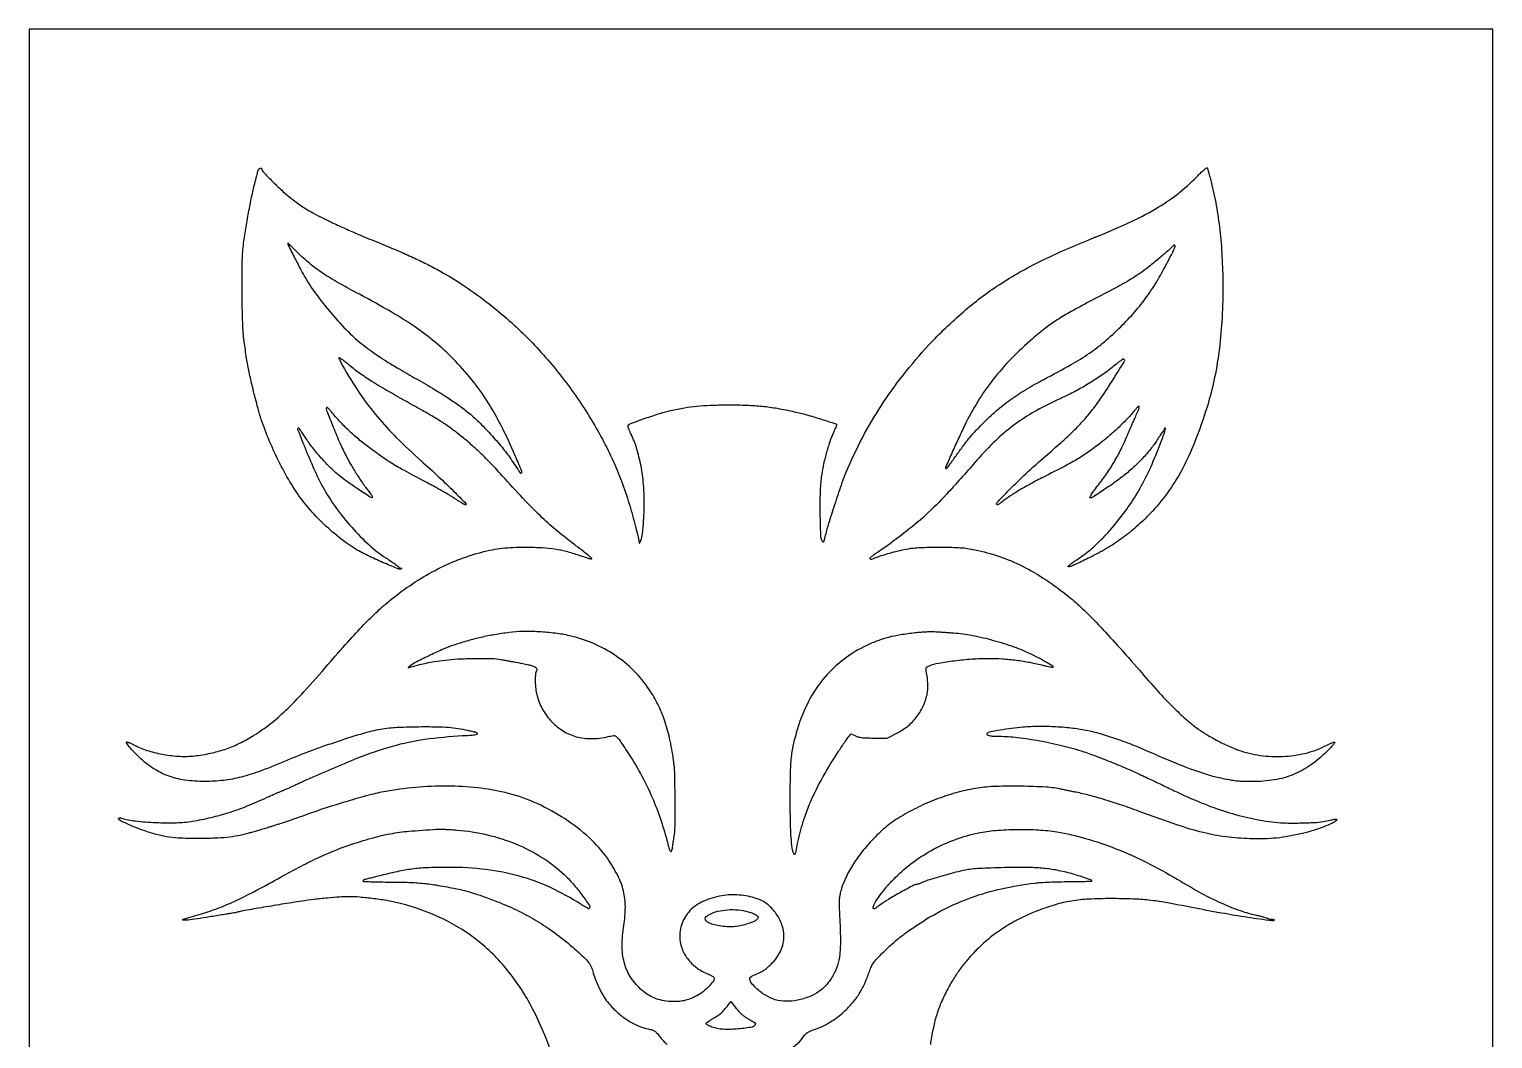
# Model space of a CAD drawing. Extents: x 0 to 1296, y 0 to 2046.
# Drawn here: x 0 to 1296, y 1152 to 2046 of the extents above; entities that cross this region are included whole.
import ezdxf

# ---------------------------------------------------------------- set-up
doc = ezdxf.new("R2010")
doc.units = 0

msp = doc.modelspace()

# ---------------------------------------------------------------- linework, layer by layer
msp.add_lwpolyline([(0, 1023), (0, 0), (648, 0), (1296, 0), (1296, 1023), (1296, 2046), (648, 2046), (0, 2046)], close=True)
for points in [[(1047.353083, 1908, -0.018275), (1051.590014, 1887.448002, -0.015462), (1054.594936, 1865.463415, -0.014468), (1056.391608, 1841.864322, -0.011686), (1056.993473, 1816.454199, -0.015148), (1056.121195, 1787.370084, -0.01812), (1053.480237, 1760.09105, -0.019313), (1049.094855, 1734.752045, -0.023617), (1042.978519, 1711.5, -0.01731), (1032.206251, 1680.955874, -0.029215), (1020.837812, 1656.303643, -0.033397), (1007.956396, 1635.632422, -0.035214), (992.64334, 1617.245624, -0.020296), (980.352864, 1605.437825, -0.023934), (967.779724, 1595.334159, -0.023911), (954.288009, 1586.470588, -0.020187), (939.240269, 1578.384797, -0.000649), (927.278536, 1572.585839, -0.011786), (923.415975, 1570.830539, -0.038054), (921.336708, 1570.12554, -0.14413), (919.978857, 1570.173714, -0.564301), (919.886502, 1570.583767, -0.018158), (921.430126, 1571.961028, -0.019054), (923.696628, 1573.698697, -0.010065), (926.630245, 1575.687887, 0.016619), (935.012389, 1581.53335, 0.019965), (942.473253, 1587.59287, 0.019209), (949.656519, 1594.42649, 0.013555), (957.209777, 1602.619091, 0.020303), (970.420005, 1619.05199, 0.024899), (981.322954, 1635.451981, 0.024152), (990.795698, 1653.269991, 0.017313), (999.700354, 1674, 0.002638), (1003.223053, 1683.196079, 0.011156), (1005.181052, 1688.762506, 0.010037), (1006.31126, 1692.470613, 0.497497), (1005.910893, 1693, 0.16154), (1005.563445, 1692.884739, 0.096405), (1005.267575, 1692.559375, 0.077844), (1005.067716, 1692.073671, 0.058815), (1005, 1691.5, -0.049118), (1004.943474, 1690.925976, -0.069116), (1004.774879, 1690.440625, -0.089295), (1004.526241, 1690.113867, -0.187715), (1004.233631, 1690, 0.228937), (1003.805237, 1689.793, 0.009006), (1002.716386, 1688.368241, 0.014383), (1001.473489, 1686.573827, 0.009493), (1000.144718, 1684.445076, -0.029825), (994.648108, 1676.387782, -0.019953), (987.471374, 1667.83617, -0.019171), (979.228846, 1659.444669, -0.020158), (970.5, 1651.854923, -0.012618), (961.734343, 1645.188987, -0.008951), (951.586865, 1638.141546, -0.003133), (941.571432, 1631.538751, -0.202094), (939.558621, 1631.177107, -0.494846), (939.271343, 1631.80231, -0.020068), (940.72198, 1634.287025, -0.017961), (943.196636, 1637.869593, -0.005791), (947.112931, 1643, 0.016129), (954.926492, 1653.686891, 0.019926), (961.470668, 1664.143209, 0.018326), (967.568954, 1675.779463, 0.010709), (974.05608, 1690.126052, -0.001145), (976.803494, 1696.525391, -0.001627), (979.277202, 1702.20023, -0.000904), (981.391805, 1706.984982, -0.023888), (982.020763, 1708.236431, 0.036087), (982.395636, 1709.029955, 0.024337), (982.711308, 1709.980834, 0.024562), (982.927556, 1710.935525, 0.043941), (982.996454, 1711.736431, 0.36316), (982.685989, 1712.105993, 0.204522), (982.07781, 1711.964814, 0.05041), (980.954335, 1710.954714, 0.011176), (979.255757, 1709, -0.015231), (972.560581, 1701.420246, -0.01291), (965.04603, 1693.820892, -0.012763), (957.047765, 1686.522649, -0.013857), (948.899062, 1679.845991, -0.010613), (937.979931, 1671.75868, -0.019244), (928.67064, 1665.688948, -0.014378), (917.268084, 1659.302604, -0.003557), (898.206897, 1649.507645, 0.006854), (886.602625, 1643.447524, 0.010481), (876.728217, 1637.846877, 0.012122), (868.475872, 1632.659862, 0.020464), (861.856096, 1627.87055, -0.007838), (860.414151, 1626.770817, -0.01116), (859.097004, 1625.843224, -0.007345), (857.975656, 1625.114053, -0.141399), (857.580416, 1625, -0.654702), (856.844483, 1626.686547, -0.007424), (868.161569, 1638.528274, -0.011855), (882.764932, 1652.674276, -0.008081), (899.998451, 1668.085106, 0.003583), (913.674101, 1680.094745, 0.00954), (923.206892, 1688.919931, 0.012647), (930.660943, 1696.461654, 0.013722), (937.517851, 1704.172968, 0.022893), (947.434206, 1717.120382, 0.01104), (958.986127, 1734.533549, 0.004122), (969.987892, 1752.261724, 0.585235), (969.011432, 1754, 0.145533), (968.303124, 1753.789374, 0.009566), (966.519715, 1752.576579, 0.013226), (964.42859, 1751.010566, 0.00946), (962.171045, 1749.154312, -0.021036), (953.296041, 1742.194825, -0.014084), (942.608005, 1734.964372, -0.01378), (931.169327, 1728.122383, -0.016368), (920, 1722.325077, 0.000022), (917.542674, 1721.149939, 0.000005), (913.44375, 1719.189491, 0.000005), (908.732813, 1716.936207, 0.000005), (904, 1714.672338, 0.024707), (885.43102, 1704.634395, 0.030027), (869.166397, 1693.386926, 0.028459), (853.691146, 1679.760381, 0.018843), (837.473725, 1662.5, -0.007274), (812.168065, 1634.286643, -0.020687), (793.468925, 1615.648734, -0.023041), (774.448009, 1599.74705, -0.010996), (748.652049, 1581.007843, 0.01245), (744.615772, 1578.057774, 0.516771), (744.651819, 1577.13883, 0.231347), (746.12036, 1576.957362, 0.007868), (751.742405, 1578.993542, -0.016805), (757.068039, 1580.81538, -0.008771), (763.812457, 1582.74352, -0.008378), (771.188071, 1584.581017, -0.008806), (778.5, 1586.13792, -0.026868), (782.740604, 1586.728851, -0.009116), (788.955424, 1587.142776, -0.00785), (796.719091, 1587.395745, -0.004627), (806, 1587.466443, -0.003978), (817.409704, 1587.356997, -0.013891), (824.763418, 1587.02345, -0.018904), (830.824424, 1586.348457, -0.013773), (837.5, 1585.159498, -0.032217), (859.094924, 1579.224426, -0.032885), (879.595672, 1570.596161, -0.030978), (899.837309, 1558.843288, -0.023016), (920.669333, 1543.5259, -0.021079), (932.55815, 1533.052457, -0.010423), (946.790386, 1518.826252, -0.008654), (963.49093, 1500.807819, -0.00491), (983.110179, 1478.453633, 0.006339), (999.335103, 1460.073218, 0.012608), (1012.728631, 1446.012009, 0.015719), (1024.360729, 1435.108833, 0.024781), (1035.065737, 1426.591503, 0.022343), (1043.60815, 1421.021047, 0.014351), (1053.968025, 1415.301187, 0.01443), (1064.376281, 1410.313064, 0.027973), (1073, 1407.046207, 0.047253), (1092.581938, 1402.836624, 0.046216), (1112.754729, 1402.333252, 0.04757), (1132.090042, 1405.502938, 0.057727), (1149.185369, 1412.190324, -0.012302), (1151.44449, 1413.319762, -0.016971), (1153.528746, 1414.213434, -0.01362), (1155.276344, 1414.839273, -0.160968), (1155.987627, 1414.837458, -0.514226), (1156.126383, 1414.387491, -0.010573), (1154.409941, 1412.22964, -0.015517), (1152.058942, 1409.571361, -0.008705), (1149.048382, 1406.482581, -0.042565), (1134.532297, 1394.361359, -0.056476), (1119.426778, 1386.151873, -0.055774), (1102.71599, 1381.463018, -0.040142), (1083.389208, 1379.876993, -0.005679), (1075.343335, 1379.9552, -0.019447), (1070.123203, 1380.268614, -0.018716), (1064.843441, 1380.992647, -0.004969), (1056.48288, 1382.545555, -0.025554), (1045.337259, 1385.328482, -0.0121), (1031.273575, 1389.988745, -0.010869), (1015.258514, 1396.125285, -0.008296), (998, 1403.508578, 0.008735), (980.755718, 1410.867865, 0.011663), (964.841111, 1416.904935, 0.012968), (950.366639, 1421.594433, 0.019474), (937.5, 1424.858395, 0.0225), (924.333996, 1427.043957, 0.016023), (909.436794, 1428.350255, 0.015799), (894.182574, 1428.713755, 0.019281), (879.921932, 1428.052628, 0.011239), (869.910773, 1426.973667, 0.010304), (859.662654, 1425.420149, 0.005274), (850.381501, 1423.715921, 0.14941), (848.247926, 1422.581259, 0.451928), (848.313034, 1421.557545, 0.10757), (850.066969, 1420.723125, 0.042535), (853.775375, 1420.182665, 0.014487), (859.219726, 1420.015313, -0.029716), (875.086024, 1419.043558, -0.015163), (894.830844, 1416.041078, -0.014882), (915.34437, 1411.64746, -0.019523), (933.757038, 1406.356895, -0.011597), (945.790542, 1402.07272, -0.005749), (960.860264, 1396.110921, -0.005735), (976.153696, 1389.65058, -0.009262), (989, 1383.763943, 0.000039), (994.674811, 1381.035793, 0.000023), (1001.43369, 1377.787521, 0.000023), (1008.171146, 1374.55032, 0.00004), (1013.774265, 1371.859023, 0.015434), (1037.85631, 1361.19596, 0.020651), (1060.342661, 1353.1233, 0.022326), (1081.855575, 1347.429612, 0.024986), (1103, 1343.927782, 0.024243), (1112.968204, 1343.272047, 0.009603), (1126.699226, 1343.299416, 0.008667), (1140.03864, 1343.813666, 0.042495), (1147.5, 1344.871258, -0.004941), (1153.499008, 1346.186708, -0.028691), (1156.70158, 1346.666184, -0.148956), (1157.813878, 1346.435504, -0.508677), (1157.8937, 1345.822271, -0.080435), (1153.992401, 1343.161377, -0.016851), (1146.365732, 1339.89765, -0.017299), (1137.173725, 1336.686773, -0.015772), (1127.495763, 1334.009093, -0.014776), (1115.595488, 1331.487147, -0.019562), (1104.629594, 1329.939969, -0.019336), (1093.475491, 1329.243281, -0.013922), (1081, 1329.294816, -0.02414), (1059.619457, 1331.014174, -0.028427), (1039.658841, 1334.756882, -0.021546), (1016.266486, 1341.617286, -0.007364), (982.963177, 1353.513769, 0.007389), (967.447621, 1359.055274, 0.008609), (952.541984, 1363.847089, 0.009314), (938.839407, 1367.716167, 0.014928), (927, 1370.44729, -0.000764), (923.452361, 1371.160484, -0.000712), (919.821875, 1371.901488, -0.000709), (916.597137, 1372.569224, -0.002415), (914.5, 1373.017155, 0.038841), (900.408703, 1374.968715, 0.011228), (878.438327, 1375.793482, 0.011616), (856.078226, 1375.610939, 0.029933), (840, 1374.13981, 0.027479), (822.696579, 1370.523338, 0.023657), (804.987707, 1364.884147, 0.023376), (787.660974, 1357.51079, 0.025025), (771.5, 1348.700491, 0.012305), (764.677091, 1344.290861, 0.021233), (759.259329, 1340.250041, 0.019719), (753.941191, 1335.55992, 0.009031), (747.365119, 1329.051545, 0.026591), (737.442714, 1317.723339, 0.027804), (728.936329, 1305.567548, 0.029632), (722.414835, 1293.508199, 0.047597), (718.503826, 1282.5, 0.022199), (717.610542, 1278.135018, 0.029042), (717.206439, 1274.08313, 0.019687), (717.19635, 1268.954339, 0.004793), (717.593904, 1260.5, -0.009713), (718.345807, 1240.269339, -0.032358), (717.721759, 1226.993157, -0.047835), (715.621656, 1217.005986, -0.053638), (711.707051, 1208, -0.052096), (706.042118, 1200.086711, -0.060168), (699.104272, 1193.937566, -0.057616), (690.640326, 1189.423991, -0.042199), (680.432079, 1186.372652, -0.055038), (670.189875, 1185.384885, -0.067263), (660.680011, 1186.804125, -0.067226), (651.883882, 1190.697679, -0.054894), (643.75, 1197.018884, -0.023336), (639.470746, 1201.577434, -0.135012), (638.080891, 1204.539333, -0.252582), (638.831648, 1206.771319, -0.090463), (641.75, 1208.646309, 0.010657), (647.08138, 1210.975873, 0.032848), (650.53457, 1212.857596, 0.037162), (653.478159, 1215.044199, 0.016864), (657.002069, 1218.306811, 0.041537), (661.892376, 1224.029464, 0.048669), (665.481091, 1230.198979, 0.051515), (667.655602, 1236.61764, 0.058281), (668.351658, 1243.081285, 0.083769), (666.579183, 1253.030425, 0.066044), (661.564546, 1262.773007, 0.066238), (654.202197, 1270.843743, 0.085447), (645.552015, 1275.894654, 0.035897), (638.543406, 1277.957594, 0.027116), (630.619583, 1279.238585, 0.027138), (622.612534, 1279.653685, 0.036201), (615.353867, 1279.109456, 0.057671), (598.714408, 1274.639844, 0.092189), (586.293213, 1266.826526, 0.106593), (578.685324, 1256.011963, 0.100506), (576, 1242.787834, 0.085748), (577.748756, 1232.665789, 0.075087), (582.826246, 1223.193266, 0.071704), (590.734664, 1215.280186, 0.067162), (600.72625, 1209.712156, -0.014213), (602.596007, 1208.915654, -0.017643), (604.284747, 1208.065433, -0.016103), (605.63547, 1207.266929, -0.11326), (606.168801, 1206.726874, -0.292155), (606.126757, 1203.907903, -0.038696), (602.289031, 1198.970753, -0.040288), (596.936171, 1193.962455, -0.050207), (591.209573, 1190.281427, -0.023765), (585.164074, 1187.55667, -0.040014), (579.844564, 1185.934814, -0.040346), (574.36563, 1185.188952, -0.024639), (567.835173, 1185.153789, -0.043067), (560.423127, 1186.122557, -0.046517), (553.48391, 1188.337828, -0.046189), (547.031921, 1191.814902, -0.041378), (541.067781, 1196.533368, -0.067238), (532.167983, 1207.438235, -0.073972), (526.829243, 1219.976271, -0.065462), (524.981419, 1234.784938, -0.039088), (526.486125, 1252.5, 0.039489), (527.872237, 1268.97508, 0.061247), (526.203832, 1283.128104, 0.058939), (521.084265, 1296.83634, 0.033621), (511.945475, 1312, 0.056084), (495.985937, 1330.135911, 0.039316), (474.446219, 1346.80138, 0.038207), (449.739316, 1360.412431, 0.043451), (424.271493, 1369.430222, 0.032856), (400.177066, 1374.008494, 0.025612), (373.584136, 1375.896405, 0.024522), (345.643954, 1375.075496, 0.023465), (317.5, 1371.529704, 0.019653), (302.936306, 1368.401972, 0.0088), (284.045587, 1363.205355, 0.00818), (262.862653, 1356.596807, 0.007218), (241, 1349.030013, -0.002528), (236.047828, 1347.263852, -0.002), (230.675, 1345.402332, -0.002021), (225.67448, 1343.714719, -0.005031), (222, 1342.532085, 0.000604), (218.798789, 1341.532968, 0.000495), (215.38125, 1340.458086, 0.0005), (212.242114, 1339.463896, 0.001325), (210, 1338.744788, -0.003888), (207.951263, 1338.099264, -0.002308), (205.5, 1337.360174, -0.002309), (203.048355, 1336.645597, -0.003979), (201, 1336.076415, 0.001083), (199.057519, 1335.548751, 0.000835), (196.940625, 1334.964977, 0.000844), (194.964245, 1334.412804, 0.002018), (193.5, 1333.994665, -0.02371), (184.617348, 1331.869921, -0.021124), (175.224735, 1330.497042, -0.017312), (164.155384, 1329.740101, -0.008446), (150, 1329.502808, -0.008656), (134.382335, 1329.775233, -0.026195), (123.790271, 1330.700466, -0.03047), (114.249394, 1332.638759, -0.015414), (102.5, 1336.172778, -0.013884), (94.397076, 1339.137624, -0.014653), (86.617587, 1342.498861, -0.007297), (79.843202, 1345.785781, -0.283355), (79, 1347.154211, -0.214985), (79.172348, 1347.536522, -0.134794), (79.620359, 1347.756136, -0.080745), (80.334459, 1347.775181, -0.036855), (81.25, 1347.581808, 0.043178), (93.943229, 1345.067815, 0.01649), (111.924708, 1343.694089, 0.016679), (130.292002, 1343.511951, 0.035006), (144.5, 1344.843169, 0.0176), (161.018024, 1348.167486, 0.018588), (176.959121, 1352.595937, 0.017917), (193.043828, 1358.357646, 0.014183), (210, 1365.690372, -0.003235), (213.237586, 1367.175432, -0.002541), (216.765625, 1368.744648, -0.002568), (220.061107, 1370.170272, -0.006319), (222.5, 1371.174262, 0.005886), (224.875713, 1372.149839, 0.002726), (227.940625, 1373.470569, 0.0027), (231.146093, 1374.893301, 0.003754), (234, 1376.204343, -0.001113), (236.889311, 1377.550173, -0.000741), (240.20625, 1379.080247, -0.000746), (243.428727, 1380.555135, -0.001462), (246, 1381.718269, -0.009474), (290.207212, 1400.562281, -0.02728), (321.733894, 1411.341516, -0.033691), (350.313127, 1417.359615, -0.022186), (383.771014, 1420.575477, 0.007217), (392.161591, 1421.129159, 0.04265), (396.500987, 1421.854298, 0.560998), (396.753341, 1422.677441, 0.161099), (395.290898, 1423.527108, -0.001609), (393.940624, 1423.815039, -0.000696), (392.144826, 1424.206637, -0.000689), (390.235634, 1424.628507, -0.000914), (388.5, 1425.017867, 0.017127), (379.81428, 1426.672607, 0.018733), (371.291169, 1427.670443, 0.014952), (361.2475, 1428.164787, 0.006084), (347.561722, 1428.262095, 0.010512), (325.855848, 1427.695841, 0.030865), (310.999215, 1426.0728, 0.029178), (296.010563, 1422.581254, 0.008607), (273.5, 1415.508829, 0.002999), (259.763924, 1410.840253, 0.005929), (248.928407, 1406.940348, 0.00658), (238.954835, 1403.066231, 0.004836), (228, 1398.520491, -0.011662), (205.271907, 1389.451085, -0.026478), (187.623473, 1383.925767, -0.032547), (171.954495, 1380.987085, -0.030419), (155.676493, 1380.017364, -0.033649), (137.760198, 1381.248174, -0.053931), (122.901414, 1384.941417, -0.057315), (109.822231, 1391.517568, -0.044364), (97.303721, 1401.416185, -0.014208), (92.453383, 1406.27373, -0.022432), (88.609534, 1410.733264, -0.024595), (86.166263, 1414.17491, -0.592303), (86.618421, 1415, -0.102005), (87.132412, 1414.894038, -0.002183), (89.507082, 1413.859161, -0.004938), (92.277526, 1412.604565, -0.003299), (95.424957, 1411.116293, 0.042639), (107.260457, 1406.619899, 0.030857), (121.04673, 1403.592776, 0.03071), (135.195543, 1402.272396, 0.040512), (148.128225, 1402.91086, 0.02257), (162.186638, 1405.402888, 0.029645), (174.710895, 1409.002174, 0.030031), (186.592585, 1414.013914, 0.024164), (198.713231, 1420.754331, 0.027719), (213.17208, 1430.887104, 0.023809), (227.207868, 1443.056467, 0.01782), (243.261893, 1459.505125, 0.006794), (264.478861, 1483.5, -0.004813), (282.022463, 1503.499669, -0.009705), (296.303855, 1518.857187, -0.012132), (308.556172, 1530.930002, -0.018937), (319.730934, 1540.649984, -0.022442), (339.400528, 1555.086173, -0.026058), (359.353782, 1566.942777, -0.027264), (379.563229, 1576.199974, -0.030153), (400, 1582.853319, -0.013228), (410.173228, 1585.213789, -0.022246), (418.830847, 1586.584788, -0.020199), (428.135431, 1587.25752, -0.00885), (440.5, 1587.431672, -0.011766), (454.503829, 1587.051426, -0.024705), (465.333996, 1585.963932, -0.027182), (475.329788, 1583.897794, -0.017769), (486.600252, 1580.488878, 0.003264), (490.597403, 1579.152171, 0.004691), (494.155619, 1578.024858, 0.002568), (497.172247, 1577.117101, 0.071914), (497.982207, 1577, 0.664897), (498.211643, 1577.546866, 0.02451), (495.967822, 1579.618327, 0.012419), (491.514134, 1583.158615, 0.002214), (483, 1589.529122, -0.01431), (468.003505, 1601.326268, -0.015845), (454.222126, 1613.581713, -0.013403), (439.476576, 1628.325833, -0.006416), (421.301526, 1648, 0.006344), (410.270552, 1659.944273, 0.010459), (400.613429, 1669.720421, 0.011766), (391.461251, 1678.196662, 0.012085), (382, 1686.155622, 0.011249), (373.291421, 1692.813181, 0.015426), (365.148023, 1698.376726, 0.01179), (355.169732, 1704.425098, 0.003729), (340, 1712.988148, -0.003625), (318.305061, 1725.228599, -0.010338), (303.4493, 1734.166133, -0.014492), (292.311672, 1741.643848, -0.020486), (282.88362, 1748.979362, 0.008165), (279.651968, 1751.62409, 0.014291), (276.880633, 1753.69152, 0.008636), (274.610597, 1755.228219, 0.491365), (274.194342, 1755.083025, 0.194489), (274.23713, 1754.398556, 0.004779), (275.651817, 1751.515507, 0.009662), (277.434592, 1748.132979, 0.006342), (279.611502, 1744.304911, 0.018225), (293.738053, 1722.079819, 0.023861), (308.30756, 1702.928637, 0.022474), (325.331534, 1684.396531, 0.013644), (347, 1663.983985, -0.005474), (362.475404, 1649.87556, -0.008041), (375.739268, 1637.11004, -0.003457), (386.679653, 1626.085014, -0.664292), (386.223366, 1625, -0.124373), (385.627686, 1625.150501, -0.005199), (383.696873, 1626.21876, -0.008711), (381.425357, 1627.559368, -0.006053), (378.905036, 1629.148969, 0.00245), (376.214467, 1630.873174, 0.002243), (373.426792, 1632.622919, 0.002241), (370.923972, 1634.162759, 0.007336), (369.25, 1635.148969, 0.000045), (367.736552, 1636.010769, 0.000024), (365.853125, 1637.082902, 0.000024), (363.922289, 1638.181781, 0.000036), (362.25, 1639.133251, 0.00475), (360.203842, 1640.271653, 0.001161), (356.810938, 1642.107153, 0.001189), (352.912109, 1644.19272, 0.001186), (349, 1646.261546, -0.003003), (332.206914, 1655.220387, -0.012701), (322.319901, 1660.900774, -0.015541), (313.708435, 1666.51768, -0.00617), (302.22917, 1674.736762, -0.013857), (292.866611, 1682.024572, -0.014512), (284.069085, 1689.712078, -0.015135), (276.120317, 1697.535556, -0.019346), (269.311998, 1705.229795, 0.010488), (267.085388, 1707.837795, 0.019357), (265.152203, 1709.846038, 0.017184), (263.618252, 1711.222579, 0.528916), (263.201512, 1711.104536, 0.175958), (263.271289, 1708.481973, 0.002534), (269.158704, 1693.742616, 0.007697), (275.258355, 1679.334973, 0.015258), (280.614423, 1668.14411, 0.013847), (285.213435, 1659.816863, 0.01038), (290.716047, 1650.902953, 0.010409), (296.559298, 1642.262583, 0.01432), (302.188223, 1634.766366, -0.022096), (302.980382, 1633.676537, -0.03413), (303.554792, 1632.664204, -0.036945), (303.878693, 1631.838977, -0.278257), (303.782126, 1631.448793, -0.353595), (302.697653, 1631.333789, -0.001642), (292.522952, 1637.961887, -0.00751), (282.856947, 1644.513683, -0.015257), (275.5, 1650.005158, -0.024475), (267.821425, 1656.748858, -0.015877), (259.598392, 1665.238685, -0.015828), (251.8815, 1674.289169, -0.023244), (245.739794, 1682.75, 0.002344), (243.130723, 1686.679739, 0.003813), (240.874361, 1689.989063, 0.000699), (238.864135, 1692.880969, 0.245234), (238.636042, 1693, 0.529606), (237.657618, 1691.559649, 0.002739), (245.23465, 1672.746886, 0.009422), (253.124957, 1654.453134, 0.018937), (260.1593, 1640.393956, 0.031402), (271.392309, 1622.65771, 0.025133), (285.573107, 1605.035619, 0.025666), (300.947036, 1589.469504, 0.040748), (315.75, 1578.008382, -0.004903), (320.062379, 1575.138509, -0.007757), (323.695312, 1572.585783, -0.002836), (326.746841, 1570.343551, -0.23716), (327, 1569.83984, 0.18987), (327.126337, 1569.519141, 0.088602), (327.489583, 1569.246703, 0.068418), (328.028834, 1569.06191, 0.048418), (328.666667, 1569, -0.033835), (329.267162, 1568.959317, -0.09224), (329.66993, 1568.82618, -0.225443), (329.810903, 1568.630422, -0.246318), (329.741605, 1568.408272, -0.300381), (327.558717, 1567.961719, -0.004262), (314.594466, 1573.296046, -0.011844), (301.509059, 1579.179863, -0.018163), (290.5, 1584.947301, -0.037016), (276.257797, 1594.542971, -0.023913), (261.231666, 1607.581752, -0.023686), (247.283026, 1622.23072, -0.032427), (236.284179, 1636.737464, -0.02144), (225.716387, 1654.326599, -0.018203), (216.06092, 1673.729863, -0.018355), (207.93381, 1693.57825, -0.023167), (201.964253, 1712.5, -0.004435), (197.649048, 1729.370894, -0.009955), (194.743767, 1742.264239, -0.010811), (192.498872, 1754.594012, -0.00626), (190.307671, 1769.5, -0.026144), (188.983978, 1785.773805, -0.005832), (188.503707, 1813.660876, -0.005578), (188.659497, 1841.476671, -0.03032), (189.824309, 1856.5, -0.00602), (192.023567, 1871.047627, -0.005891), (194.587235, 1885.644237, -0.006181), (197.30543, 1899.192374, -0.010351), (199.965752, 1910.5, 0.000855), (200.701733, 1913.381641, 0.000867), (201.4242, 1916.251562, 0.000843), (202.044122, 1918.750203, 0.003567), (202.402215, 1920.25, -0.102569), (203.137907, 1921.847129, -0.118168), (204.41883, 1922.924868, -0.24264), (205.482348, 1922.912256, -0.277528), (206, 1922.051474, 0.195452), (206.853704, 1919.950975, 0.003327), (215.76689, 1910.918068, 0.009133), (224.645456, 1902.357784, 0.023068), (231.491317, 1896.55928, 0.008883), (238.710151, 1891.197299, 0.016288), (244.804009, 1887.130145, 0.01595), (251.235116, 1883.413262, 0.008128), (259.532413, 1879.136767, 0.004592), (271.598558, 1873.301329, 0.006264), (282.585957, 1868.278928, 0.005285), (295.024237, 1862.937079, 0.002189), (311.949927, 1855.965817, -0.004397), (328.238908, 1849.172523, -0.007922), (341.450644, 1843.276417, -0.009109), (353.091691, 1837.598246, -0.009152), (364.5, 1831.50823, -0.019907), (383.612898, 1819.830714, -0.015376), (403.501032, 1805.6621, -0.015281), (422.641532, 1790.173828, -0.018702), (439.507991, 1774.515268, -0.029127), (470.228022, 1739.971796, -0.029832), (496.461554, 1702.356936, -0.0307), (517.334804, 1663.031319, -0.035796), (532.035434, 1623.378362, -0.004264), (534.940707, 1613.078789, -0.004831), (537.547265, 1603.150445, -0.003192), (539.663552, 1594.52855, -0.049915), (540.070462, 1591.522933, 0.17534), (540.240401, 1591.099878, 0.464531), (540.524016, 1591.10784, 0.06632), (541.000777, 1591.902222, 0.012029), (541.646441, 1593.5, 0.063716), (543.027742, 1599.327933, 0.009636), (544.061471, 1611.292176, 0.01156), (544.630523, 1624.276994, 0.017889), (544.461083, 1635.5, 0.009333), (543.783735, 1645.225237, 0.015074), (542.804062, 1653.464432, 0.01608), (541.385016, 1661.233969, 0.012875), (539.374821, 1669.5, 0.003494), (537.646637, 1675.713095, 0.017979), (536.542199, 1679.111319, 0.017974), (535.196349, 1682.421792, 0.003491), (532.51251, 1688.288305, -0.014543), (531.51606, 1690.600148, -0.019327), (530.754405, 1692.758626, -0.01692), (530.26057, 1694.565873, -0.150959), (530.314873, 1695.378162, -0.219089), (531.69674, 1696.726251, -0.002032), (545.501275, 1701.57216, -0.007276), (558.661298, 1705.918415, -0.020591), (568, 1708.435291, -0.012352), (580.294266, 1710.893888, -0.018531), (591.135885, 1712.373263, -0.016459), (602.953616, 1713.150137, -0.007407), (618.5, 1713.428677, -0.009114), (635.506919, 1713.171405, -0.017034), (649.241855, 1712.243999, -0.017957), (662.390592, 1710.42598, -0.011527), (677.5, 1707.420421, -0.013364), (688.652268, 1704.618633, -0.008594), (701.431806, 1700.804338, -0.002216), (714.138254, 1696.71069, -0.324383), (715, 1695.522172, -0.102691), (714.961679, 1695.337557, -0.000449), (714.150433, 1693.472191, -0.002148), (713.216526, 1691.354913, -0.001351), (712.107858, 1688.888315, 0.025134), (708.85809, 1680.628918, 0.014857), (705.77831, 1670.489522, 0.01449), (703.186485, 1659.721276, 0.017624), (701.411122, 1649.5, 0.02771), (700.343433, 1636.400643, 0.00952), (700.212443, 1617.369093, 0.00531), (700.648733, 1598.216944, 0.115003), (702.10027, 1592.812644, 0.155761), (702.846416, 1592.088607, 0.408532), (703.489394, 1592.297663, 0.054928), (704.182222, 1594.078571, 0.003486), (705.594505, 1599.512016, -0.014067), (708.597174, 1610.135634, -0.003445), (714.149773, 1627.441272, -0.003283), (719.909882, 1644.596585, -0.016746), (723.492258, 1654, -0.021992), (737.822491, 1684.324706, -0.022884), (754.588564, 1712.861861, -0.02258), (774.114301, 1740.091055, -0.020236), (796.709204, 1766.5, -0.027737), (827.196934, 1795.894606, -0.033198), (859.055506, 1819.878885, -0.030971), (895.629751, 1840.675457, -0.019632), (940.5, 1860.489882, 0.012527), (972.955785, 1874.274611, 0.026315), (997.261618, 1886.90706, 0.032201), (1016.703755, 1900.102856, 0.03402), (1033.914321, 1915.464497, -0.0084), (1037.193814, 1918.708189, -0.01401), (1040.074059, 1921.312299, -0.00765), (1042.503977, 1923.32505, -0.391428), (1043.067788, 1923.285679, -0.118922), (1043.45331, 1922.609466, -0.002024), (1044.631491, 1918.471418, -0.005047), (1045.940559, 1913.613837, -0.003322)], [(229, 1856.501442, 0.116638), (229.416708, 1854.739408, 0.001165), (235.264498, 1843.134899, 0.00415), (240.8611, 1832.316559, 0.013865), (244.786075, 1825.355937, 0.025984), (255.745229, 1809.098191, 0.01822), (269.658287, 1791.946361, 0.018439), (284.285649, 1776.396085, 0.034796), (297.345896, 1765.181024, 0.007833), (306.75524, 1758.40229, 0.010986), (315.378569, 1752.67003, 0.008611), (325.686638, 1746.38588, 0.002862), (341, 1737.525741, -0.004301), (357.171256, 1728.107027, -0.00903), (369.539284, 1720.454762, -0.011322), (379.522687, 1713.701143, -0.01536), (388.199187, 1707.130798, -0.023583), (397.790658, 1698.615997, -0.013631), (408.536721, 1687.54212, -0.013627), (418.675992, 1675.884784, -0.023323), (426.393781, 1665.561577, 0.001761), (434.726139, 1653.352263, 0.419042), (435.933491, 1653.139051, 0.351171), (436.306621, 1654.453823, 0.001642), (430.375447, 1668.397119, 0.015642), (417.926161, 1695.065218, 0.025611), (405.555948, 1716.707966, 0.027687), (391.799089, 1735.742541, 0.023017), (375.191182, 1754.405339, 0.025688), (359.575441, 1768.842575, 0.023215), (342.041872, 1782.127938, 0.019238), (320.479978, 1795.752212, 0.009673), (292.306569, 1811.352802, -0.007747), (272.093, 1822.444238, -0.02046), (258.095398, 1831.186166, -0.026101), (246.975657, 1839.66343, -0.022725), (236.25, 1849.635359, 0.003281), (233.468983, 1852.430209, 0.005778), (231.129687, 1854.697473, 0.001914), (229.143705, 1856.563922, 0.65565)], [(1011.980178, 1853.452318, -0.025713), (1007.23762, 1848.851848, -0.006463), (999.040481, 1841.86509, -0.006921), (990.365754, 1834.863295, -0.015196), (983.5, 1829.806161, -0.011163), (977.205587, 1825.663001, -0.01205), (970.88895, 1821.913329, -0.006114), (961.5924, 1816.841994, -0.000832), (942, 1806.504724, 0.005113), (922.736662, 1796.129282, 0.016984), (910.385366, 1788.754956, 0.021424), (900.140765, 1781.517492, 0.012625), (888.514367, 1772.055069, 0.022653), (869.699906, 1754.397444, 0.026998), (853.695624, 1736.069683, 0.027513), (840.008264, 1716.437169, 0.025293), (828.137093, 1694.873677, 0.004627), (822.174204, 1682.319177, 0.004905), (816.561944, 1669.897311, 0.000838), (811.362104, 1658.026797, 0.308403), (811.530765, 1657.135902, 0.415168), (812.192773, 1657.13698, 0.026748), (813.610592, 1658.725569, 0.012005), (816.090997, 1661.9805, 0.000995), (822.315929, 1670.605399, -0.004066), (828.662941, 1679.286559, -0.014976), (832.881322, 1684.617735, -0.015044), (837.401846, 1689.674879, -0.004132), (844.821798, 1697.361026, -0.021604), (856.292168, 1708.080113, -0.021072), (868.737655, 1717.863655, -0.019884), (882.64117, 1727.058791, -0.01526), (898.5, 1736.013783, 0.007359), (922.790829, 1749.22834, 0.021899), (938.872792, 1759.238106, 0.02691), (952.121802, 1769.401109, 0.016733), (966.569691, 1782.636087, 0.019621), (978.993378, 1795.799813, 0.023874), (989.513456, 1809.091887, 0.022192), (999.298485, 1824.112286, 0.013643), (1009.527927, 1842.584671, 0.008636), (1013.264557, 1850.104338, 0.05555), (1014.649763, 1854.110285, 0.598133), (1013.910383, 1854.751785, 0.115041)], [(425, 1511.906954, 0.010228), (411.998161, 1509.943109, 0.013362), (400.205799, 1507.58841, 0.013409), (388.589526, 1504.614534, 0.010422), (376.120899, 1500.780924, 0.022694), (367.265544, 1497.402064, 0.008135), (354.963498, 1491.817177, 0.006443), (343.080102, 1485.998763, 0.052441), (338, 1482.721144), (335.5, 1480.708695), (338, 1481.421858, -0.007104), (345.616938, 1483.478143, -0.013205), (351.856401, 1484.893462, -0.011513), (358.700925, 1486.093929, -0.004132), (368.5, 1487.498195, -0.022005), (379.559668, 1488.497048, -0.00856), (394.916789, 1488.941745, -0.007431), (409.852304, 1488.896455, -0.042889), (417.700779, 1488.080274, 0.001316), (419.998852, 1487.646136, 0.000602), (422.999604, 1487.091166, 0.000596), (426.160648, 1486.514384, 0.000823), (429, 1486.004626, -0.003601), (437.021236, 1484.518497, -0.012914), (442.110034, 1483.400687, -0.019561), (445.538532, 1482.410464, -0.059928), (447.723169, 1481.381981, -0.040141), (448.857659, 1480.537388, -0.136923), (449.35632, 1479.773692, -0.131982), (449.397072, 1478.845005, -0.036198), (448.973169, 1477.429428, 0.074023), (448.168779, 1473.755518, 0.024149), (448.060381, 1468.191992, 0.024171), (448.52917, 1462.126881, 0.031263), (449.572082, 1456.644345, 0.059062), (454.304461, 1444.387694, 0.062915), (461.694637, 1433.861669, 0.063748), (471.373009, 1425.615203, 0.063441), (482.831885, 1420.056634, 0.049065), (489.313409, 1418.560314, 0.029271), (497.215658, 1418.003809, 0.028831), (505.352193, 1418.377248, 0.039245), (512.574853, 1419.70619, -0.033885), (517.407878, 1420.649053, -0.20634), (519.799356, 1419.956076, -0.071999), (522.114146, 1417.410929, -0.001998), (530.429149, 1405, -0.021425), (541.207664, 1387.158547, -0.020735), (550.546968, 1368.267565, -0.02055), (558.365743, 1348.495893, -0.020145), (564.592726, 1328.018224, 0.006734), (566.523128, 1320.999106, 0.065224), (567.757456, 1318.175527, 0.562396), (568.647901, 1318.172147, 0.101678), (569.352904, 1320.119748, -0.002109), (569.613965, 1321.8604, -0.000671), (570.017132, 1324.450295, -0.00067), (570.474073, 1327.334692, -0.000747), (570.922652, 1330.115297, 0.036927), (571.864536, 1340.837493, 0.00479), (571.96155, 1363.834599, 0.005231), (571.598074, 1386.801528, 0.029585), (570.553286, 1399, 0.0178), (567.034818, 1418.314551, 0.028946), (562.530361, 1434.361439, 0.032518), (556.673069, 1448.349553, 0.033023), (549.077578, 1461.385035, 0.048157), (535.356094, 1478.015554, 0.047759), (518.671141, 1491.765656, 0.047307), (499.523148, 1502.208273, 0.045467), (478.5, 1509.032183, 0.024823), (465.817077, 1511.25311, 0.017511), (451.399755, 1512.535295, 0.017646), (437.14826, 1512.797479, 0.028148)], [(784.5, 1511.536361, 0.012997), (771.567357, 1509.792388, 0.023131), (761.053731, 1507.592262, 0.025517), (751.52566, 1504.607639, 0.020849), (741.670995, 1500.484318, 0.052306), (721.664482, 1488.424104, 0.053707), (704.791559, 1472.568849, 0.052435), (691.357805, 1453.11692, 0.045787), (681.538071, 1430.406604, 0.016707), (677.20489, 1415.516646, 0.032229), (674.917849, 1403.318903, 0.024322), (673.872425, 1388.87963, 0.005929), (673.591036, 1365, 0.004298), (673.769228, 1344.449058, 0.013286), (674.377585, 1330.580093, 0.017335), (675.386314, 1321.015293, 0.090226), (677.04669, 1316, 0.269554), (677.749372, 1315.574449, 0.318918), (678.377116, 1316.003453, 0.037992), (679.052465, 1318.370702, 0.002792), (680.371297, 1325, -0.030282), (685.365777, 1344.451304, -0.026629), (692.851614, 1364.033842, -0.02413), (703.144588, 1384.467384, -0.016825), (716.60825, 1406.5, -0.002117), (719.524209, 1410.889094, -0.002566), (722.297331, 1414.979557, -0.00217), (724.663353, 1418.399339, -0.017663), (725.807019, 1419.919767), (727.764714, 1422.339534), (731.632357, 1420.419767, 0.047559), (734.183806, 1419.442786, 0.037719), (737.081117, 1418.869818, 0.023815), (741.090792, 1418.57975, 0.006149), (747.575391, 1418.5), (759.650782, 1418.5), (768.209234, 1422.74088, 0.054272), (777.685688, 1428.794882, 0.057089), (785.459075, 1436.655626, 0.056797), (791.284865, 1446.109179, 0.052759), (795.010211, 1456.866094, 0.040352), (795.631495, 1461.052941, 0.024133), (795.724126, 1466.087067, 0.021817), (795.309099, 1471.724683, 0.017384), (794.386374, 1477.753395, -0.030685), (794.145182, 1479.668362, -0.150471), (794.395874, 1480.716534, -0.137397), (795.206551, 1481.493629, -0.024048), (797.136002, 1482.409243, -0.054497), (805.281254, 1484.805372, -0.012927), (819.292552, 1486.942546, -0.013698), (834.888397, 1488.477726, -0.017539), (849.307371, 1488.992011, -0.015655), (861.782506, 1488.608544, -0.015981), (874.123245, 1487.445136, -0.016063), (886.302787, 1485.503613, -0.016211), (898.29498, 1482.788909, 0.007502), (901.320879, 1482.048309, 0.011621), (903.955842, 1481.509267, 0.006019), (906.164813, 1481.138015, 0.239389), (906.619858, 1481.286524, 0.486889), (906.518684, 1482.119906, 0.004906), (900.639515, 1485.596007, 0.011482), (893.650477, 1489.42495, 0.008339), (885.708939, 1493.374927, 0.028675), (870.197898, 1499.706247, 0.018673), (851.669782, 1505.29308, 0.01871), (832.859713, 1509.461953, 0.029757), (816.5, 1511.454377, -0.000646), (812.304745, 1511.718966, -0.000584), (807.96875, 1512.003141, -0.000585), (804.087036, 1512.266661, -0.001873), (801.5, 1512.455066, 0.025987), (798.806963, 1512.521006, 0.006627), (794.44375, 1512.343169, 0.006735), (789.460939, 1512.00652, 0.00678)], [(636.763167, 1264.696544, -0.019945), (638.924464, 1264.023928, -0.018871), (641.06629, 1263.170116, -0.019219), (642.902426, 1262.270669, -0.060481), (644.021263, 1261.480757, -0.021969), (645.155541, 1260.359792, -0.162607), (645.464551, 1259.676982, -0.182451), (645.282364, 1258.987535, -0.029079), (644.391898, 1257.880549, -0.109392), (641.912764, 1256.120699, -0.020349), (636.651158, 1254.14798, -0.022428), (630.630699, 1252.461233, -0.029365), (625, 1251.496979, -0.038369), (619.410615, 1251.305789, -0.024073), (612.89338, 1251.898152, -0.024148), (606.703993, 1253.06967, -0.054856), (602.229356, 1254.677505, -0.062286), (599.410907, 1256.519914, -0.225454), (598.552621, 1258.42178, -0.214523), (599.470102, 1260.359505, -0.056874), (602.378872, 1262.316879, -0.060423), (609.715635, 1265.061686, -0.042075), (618.464151, 1266.412521, -0.040316), (627.764866, 1266.305642, -0.042462)], [(628.760639, 1175.932077, 0.034077), (630.400631, 1174.309554, 0.017026), (632.675267, 1172.478155, 0.016819), (635.168955, 1170.73459, 0.023767), (637.508263, 1169.367023, -0.008384), (639.611404, 1168.22281, -0.012969), (641.384144, 1167.157844, -0.007249), (642.813241, 1166.218678, -0.247662), (642.997624, 1165.872445, -0.361407), (640.302755, 1162.606035, -0.025657), (627.724318, 1160.883751, -0.0321), (614.191692, 1160.604986, -0.08115), (604.583195, 1162.608071, -0.014426), (602.676566, 1163.405925, -0.019858), (601.016617, 1164.238461, -0.016918), (599.720053, 1165.012888, -0.173834), (599.346105, 1165.500416, -0.29334), (599.49178, 1166.046721, -0.019051), (600.805175, 1167.156209, -0.022893), (602.587279, 1168.42192, -0.014639), (604.762911, 1169.733486, 0.012619), (609.257434, 1172.418298, 0.03474), (612.231809, 1174.601384, 0.03614), (614.809683, 1177.125483, 0.014613), (617.960908, 1180.90904), (621.419982, 1185.318079), (623.459991, 1182.474094, 0.010182), (624.470826, 1181.123806, 0.004497), (625.85856, 1179.379232, 0.004448), (627.362987, 1177.555885, 0.005969)]]:
    msp.add_lwpolyline(points, format="xyb", close=True)
for points in [[(465.288086, 1131.01738, 0.016408), (456.484088, 1155.501619, 0.023237), (446.948618, 1176.600921, 0.048019), (425.126908, 1210.879977, 0.057425), (398.285785, 1238.144137, 0.057882), (366.137475, 1258.427693, 0.050002), (328.588542, 1272.01939, 0.018545), (317.973001, 1274.28528, 0.011155), (305.238336, 1276.221668, 0.01118), (292.637254, 1277.565379, 0.021555), (282.5, 1277.978908, 0.017596), (275.041402, 1277.698922, 0.005623), (263.980024, 1276.76807, 0.005748), (252.087096, 1275.494279, 0.008055), (241.5, 1274.063784, 0.002348), (223.49151, 1271.247875, 0.002249), (205.248313, 1268.223184, 0.000866), (188.365776, 1265.315917, 0.04326), (185.103574, 1264.452536, -0.034898), (184.23624, 1264.207419, -0.004399), (182.324423, 1263.826113, -0.00515), (180.042879, 1263.416206, -0.004256), (177.603574, 1263.025172, 0.002432), (174.300242, 1262.507982, 0.000601), (168.886675, 1261.626725, 0.000615), (162.690419, 1260.602583, 0.000616), (156.5, 1259.563745, -0.007121), (146.396085, 1258.003035, -0.015722), (138.636178, 1257.165057, -0.075605), (136.030144, 1257.360334, -0.758624), (136, 1258.000064, -0.007599), (137.574795, 1258.495305, -0.000792), (141.290625, 1259.595685, -0.000983), (145.721946, 1260.890851, -0.000787), (150.5, 1262.269019, 0.019906), (165.874786, 1267.347833, 0.017767), (181.402207, 1273.810201, 0.014009), (199.458548, 1282.709693, 0.006063), (223, 1295.511577, -0.008095), (240.75763, 1305.074923, -0.01118), (257.015503, 1313.038157, -0.01244), (271.965731, 1319.504459, -0.016968), (285.75947, 1324.530392, -0.011702), (305.796487, 1330.555016, -0.024883), (321.594975, 1334.069899, -0.022334), (338.693195, 1336.2097, -0.00775), (363.5, 1337.80798, -0.022452), (365.318142, 1337.815152, -0.002927), (369.188818, 1337.633851, -0.003403), (373.78025, 1337.360503, -0.00284), (378.653421, 1337.00928, -0.038148), (405.609701, 1332.828008, -0.040617), (431.036915, 1324.645519, -0.042025), (453.999281, 1312.792301, -0.047711), (473.624445, 1297.690393, -0.026836), (481.537142, 1289.463127, -0.019885), (489.399154, 1279.590073, -0.011094), (496.051934, 1270.082263, -0.357609), (495.792673, 1267.45934, -0.318407), (495.337695, 1267.381762, -0.008163), (493.376956, 1268.362892, -0.014413), (491.035328, 1269.669961, -0.008969), (488.363449, 1271.329757, 0.03548), (461.622992, 1286.038105, 0.039871), (434.076473, 1296.163479, 0.038526), (404.457831, 1302.029753, 0.029518), (371.5, 1303.99297, 0.009168), (353.856423, 1303.677879, 0.020818), (340.559932, 1302.641011, 0.021579), (327.687723, 1300.529286, 0.010586), (311.5, 1296.791478, -0.000554), (306.740836, 1295.591516, -0.000715), (302.367486, 1294.500629, -0.000541), (298.699043, 1293.595357, -0.006316), (297.261655, 1293.261492, 0.041542), (296.443333, 1293.009583, 0.075476), (295.841611, 1292.655135, 0.120258), (295.543456, 1292.261651, 0.245416), (295.570672, 1291.885651, 0.246998), (296.178857, 1291.526915, 0.001875), (302.120238, 1291.26016, 0.006329), (309.016083, 1291.063858, 0.00395), (317.098431, 1291, -0.006876), (334.656525, 1290.758546, -0.016316), (347.697715, 1289.97341, -0.017232), (360.229863, 1288.370375, -0.008551), (376, 1285.520462, -0.012917), (385.329243, 1283.417401, -0.013866), (394.317301, 1280.878677, -0.01213), (404.118403, 1277.551384, -0.006578), (416.009613, 1273.011744, -0.019858), (433.551196, 1265.229558, -0.021939), (449.830925, 1256.311867, -0.021854), (465.321932, 1245.968708, -0.0194), (480.5, 1233.913996, -0.006952), (489.708358, 1225.773815, -0.033114), (494.58004, 1220.71731, -0.057306), (497.348967, 1216.546683, -0.063709), (498.979629, 1212, 0.042368), (501.031226, 1205.409736, 0.018611), (504.791672, 1197.07207, 0.018591), (509.152797, 1189.052832, 0.043314), (513.132521, 1183.5, 0.033952), (521.205005, 1175.279263, 0.038302), (530.013804, 1168.582047, 0.040925), (539.132957, 1163.698282, 0.053957), (548.131205, 1160.894405, -0.019569), (551.754406, 1160.033091, -0.076906), (553.839167, 1159.086971, -0.072607), (555.600319, 1157.528239, -0.016271), (558.092764, 1154.37443, 0.061461), (564.976616, 1147.117567, 0.045628)], [(672.636615, 1142.576396, 0.125259), (686.359702, 1155.145534, -0.073887), (687.484463, 1156.40859, -0.036753), (689.229889, 1157.660657, -0.031024), (691.510128, 1158.867461, -0.019916), (694.285759, 1159.991928, 0.022173), (702.103152, 1163.200051, 0.026159), (709.172738, 1166.935271, 0.026909), (715.640026, 1171.285941, 0.026316), (721.653162, 1176.336426, 0.026668), (729.130513, 1184.105813, 0.036285), (734.940871, 1191.903461, 0.036062), (739.588693, 1200.497762, 0.025871), (743.558322, 1210.674021, -0.019604), (745.33848, 1215.411969, -0.049148), (747.09652, 1218.654474, -0.037668), (749.714452, 1221.95657, -0.007819), (754.82676, 1227.321631, -0.010879), (762.196141, 1234.497908, -0.016599), (768.923353, 1240.36455, -0.015477), (776.362578, 1246.055491, -0.007972), (786, 1252.735944, -0.029876), (809.731508, 1266.655147, -0.03183), (834.465953, 1277.319781, -0.030798), (861.086978, 1285.028558, -0.02474), (890.476217, 1290.098164, -0.015181), (895.657891, 1290.570943, -0.004701), (903.477343, 1290.971859, -0.004697), (912.232611, 1291.255898, -0.005151), (920.726217, 1291.364076, 0.002867), (928.500143, 1291.427571, 0.004778), (935.044576, 1291.581113, 0.000918), (940.75572, 1291.780221, 0.403509), (941, 1292.033631, 0.317023), (940.58406, 1292.623708, 0.001889), (933.976808, 1294.953631, 0.00788), (927.340527, 1297.148998, 0.011959), (921.5, 1298.82723, 0.018503), (908.820096, 1301.647867, 0.024396), (897.083394, 1303.219312, 0.019236), (883.285358, 1303.852382, 0.006803), (863.5, 1303.729233, 0.003436), (851.245175, 1303.401937, 0.007168), (841.70688, 1302.944627, 0.00899), (834.316693, 1302.350499, 0.022949), (829, 1301.579075, 0.017196), (820.340739, 1299.602945, 0.005895), (807.939948, 1296.163608, 0.004585), (795.818433, 1292.526471, 0.039853), (790.596362, 1290.438632, -0.010071), (789.425876, 1289.887781, -0.012341), (788.310238, 1289.422598, -0.010853), (787.360719, 1289.077437, -0.081921), (786.891262, 1289, 0.121021), (783.313147, 1288.121073, 0.005311), (771.92056, 1282.009784, 0.009739), (760.78782, 1275.599183, 0.027553), (753.373862, 1270.559295, -0.010262), (749.799689, 1267.944553, -0.097534), (748.075861, 1267.181712, -0.451771), (747.409868, 1267.663719, -0.100945), (747.57792, 1269.25, -0.066531), (749.794378, 1273.962689, -0.017949), (754.524506, 1280.753878, -0.017913), (760.481842, 1288.119345, -0.018101), (766.931307, 1295.013063, -0.037236), (782.805562, 1308.603569, -0.03533), (800.791424, 1319.954519, -0.035221), (820.254101, 1328.691178, -0.036459), (840.529118, 1334.491357, -0.031559), (855.670529, 1336.666039, -0.016642), (874.651182, 1337.544931, -0.016602), (893.911737, 1337.15564, -0.027836), (910, 1335.393947, -0.029365), (935.501381, 1329.599223, -0.023135), (962.312563, 1320.463289, -0.022033), (989.570339, 1308.332158, -0.020325), (1016.417682, 1293.545383, 0.010858), (1037.819447, 1281.224231, 0.019152), (1056.06969, 1272.128682, 0.022827), (1072.306175, 1265.673647, 0.031002), (1087.5, 1261.455977, -0.007532), (1090.633591, 1260.742556, -0.01032), (1093.429062, 1260.00023, -0.007367), (1095.72894, 1259.301557, -0.109883), (1096.45, 1258.88048, 0.102352), (1097.012318, 1258.540772, 0.029589), (1097.992396, 1258.258641, 0.028419), (1099.161275, 1258.064841, 0.026877), (1100.366667, 1258, -0.019663), (1101.463622, 1257.956845, -0.044793), (1102.280106, 1257.818231, -0.097362), (1102.698191, 1257.615342, -0.455682), (1102.714546, 1257.381213, -0.236111), (1100.219319, 1256.549698, -0.001953), (1079.268614, 1259.629733, -0.006622), (1055.675591, 1263.512679, -0.004797), (1029.5, 1268.437071, 0.004996), (1006.641868, 1272.727936, 0.016423), (991.446787, 1274.911459, 0.018679), (977.187021, 1275.947465, 0.008052), (958.129213, 1276.310894, 0.013689), (938.276313, 1275.826122, 0.028327), (922.859343, 1274.14788, 0.030926), (908.614495, 1270.859077, 0.019958), (892.581151, 1265.391556, 0.024092), (877.589901, 1258.755616, 0.025907), (863.67764, 1250.850726, 0.026498), (850.949707, 1241.735438, 0.02799), (839.5, 1231.479779, 0.016314), (831.402173, 1222.818021, 0.021186), (824.597748, 1214.347788, 0.021168), (818.530079, 1205.326076, 0.016241), (812.655206, 1195, 0.021862), (807.363815, 1183.791498, 0.02528), (803.350572, 1172.687075, 0.024), (800.325212, 1160.752365, 0.01662), (798.009665, 1147.018968, -0.000908)]]:
    msp.add_lwpolyline(points, format="xyb")

doc.saveas('drawing.dxf')
